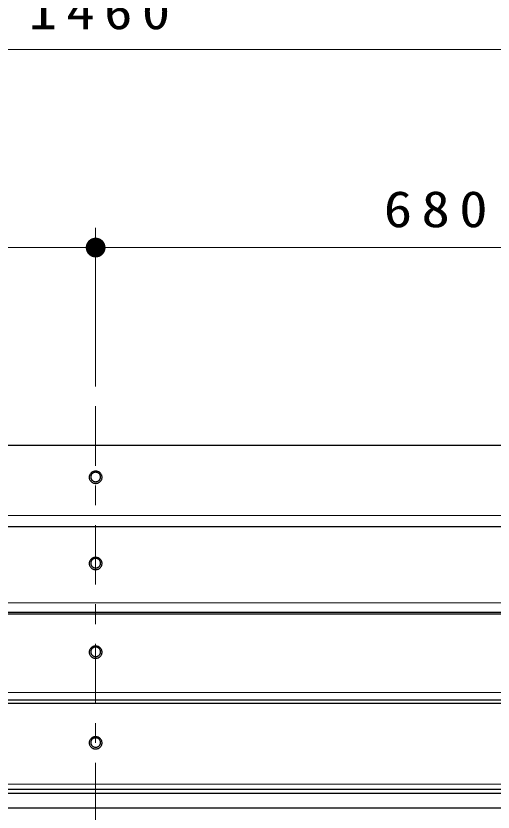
# Model space of a CAD drawing. Units: millimetres on the paper, scale 1:20. Extents: x -385 to 0, y 0 to 267.
# Drawn here: x -262.45 to -238.35, y 137.09 to 177.3 of the extents above; entities that cross this region are included whole.
import ezdxf

# ---------------------------------------------------------------- set-up
doc = ezdxf.new("R2010")
doc.units = ezdxf.units.MM
doc.linetypes.add('USER2', pattern=[6, 3, -1, 1, -1])
doc.layers.add('1_20', color=7, linetype='Continuous', lineweight=25)
doc.styles.add('ＭＳ ゴシック', font='')
doc.styles.get('ＭＳ ゴシック').set_extended_font_data('MS Gothic')

# ---------------------------------------------------------------- blocks, each defined once
blk = doc.blocks.new('filled_dot')
at = {"color": 0, "linetype": 'Continuous', "lineweight": -2, "const_width": 1.25}
blk.add_lwpolyline([(-0.625, 0, 1), (0.625, 0, 1)], format="xyb", close=True, dxfattribs=at)

msp = doc.modelspace()

# ---------------------------------------------------------------- linework, layer by layer
at = {"layer": '1_20', "lineweight": 13}
for p, q in [((-294.925, 175.6), (-221.925, 175.6)), ((-258.425, 158.583), (-258.425, 166.6)), ((-292.425, 165.6), (-258.425, 165.6)), ((-258.425, 165.6), (-224.425, 165.6))]:
    msp.add_line(p, q, dxfattribs=at)
at = {"layer": '1_20', "linetype": 'USER2', "lineweight": 13}
msp.add_line((-258.425, 157.583), (-258.425, 132.01), dxfattribs=at)
at = {"layer": '1_20', "color": 40}
for p, q in [((-222.175, 155.6), (-294.675, 155.6)), ((-221.925, 151.494), (-294.925, 151.494)), ((-221.925, 147.174), (-294.925, 147.174)), ((-221.925, 147.09), (-294.925, 147.09)), ((-221.925, 142.745), (-294.925, 142.745)), ((-221.925, 142.577), (-294.925, 142.577)), ((-221.925, 138.229), (-294.925, 138.229)), ((-221.925, 138.022), (-294.925, 138.022)), ((-222.834, 137.287), (-294.925, 137.287))]:
    msp.add_line(p, q, dxfattribs=at)
at = {"layer": '1_20', "color": 12, "lineweight": 13}
for p, q in [((-221.925, 152.072), (-294.925, 152.072)), ((-221.925, 147.656), (-294.925, 147.656)), ((-221.925, 143.125), (-294.925, 143.125)), ((-221.925, 138.506), (-294.925, 138.506))]:
    msp.add_line(p, q, dxfattribs=at)
at = {"layer": '1_20', "color": 4}
for points in [[(-258.1, 154), (-258.101, 154.027), (-258.105, 154.054), (-258.111, 154.08), (-258.119, 154.106), (-258.13, 154.13), (-258.143, 154.154), (-258.159, 154.177), (-258.176, 154.199), (-258.195, 154.218), (-258.216, 154.237), (-258.238, 154.253), (-258.262, 154.268), (-258.287, 154.28), (-258.314, 154.29), (-258.341, 154.298), (-258.368, 154.304), (-258.396, 154.308), (-258.425, 154.309), (-258.453, 154.308), (-258.481, 154.304), (-258.509, 154.298), (-258.536, 154.29), (-258.562, 154.28), (-258.587, 154.268), (-258.611, 154.253), (-258.634, 154.237), (-258.655, 154.218), (-258.674, 154.199), (-258.691, 154.177), (-258.706, 154.154), (-258.719, 154.13), (-258.73, 154.106), (-258.739, 154.08), (-258.745, 154.054), (-258.749, 154.027), (-258.75, 154), (-258.749, 153.973), (-258.745, 153.946), (-258.739, 153.92), (-258.73, 153.894), (-258.719, 153.869), (-258.706, 153.845), (-258.691, 153.823), (-258.674, 153.801), (-258.655, 153.781), (-258.634, 153.763), (-258.611, 153.747), (-258.587, 153.732), (-258.562, 153.72), (-258.536, 153.709), (-258.509, 153.701), (-258.481, 153.695), (-258.453, 153.692), (-258.425, 153.691), (-258.396, 153.692), (-258.368, 153.695), (-258.341, 153.701), (-258.314, 153.709), (-258.287, 153.72), (-258.262, 153.732), (-258.238, 153.747), (-258.216, 153.763), (-258.195, 153.781), (-258.176, 153.801), (-258.159, 153.823), (-258.143, 153.845), (-258.13, 153.869), (-258.119, 153.894), (-258.111, 153.92), (-258.105, 153.946), (-258.101, 153.973)], [(-258.175, 154.015), (-258.176, 154.036), (-258.179, 154.057), (-258.183, 154.077), (-258.19, 154.097), (-258.198, 154.116), (-258.208, 154.134), (-258.22, 154.152), (-258.233, 154.168), (-258.248, 154.183), (-258.264, 154.197), (-258.281, 154.21), (-258.3, 154.221), (-258.319, 154.231), (-258.339, 154.239), (-258.36, 154.245), (-258.381, 154.249), (-258.403, 154.252), (-258.425, 154.253), (-258.447, 154.252), (-258.468, 154.249), (-258.489, 154.245), (-258.51, 154.239), (-258.53, 154.231), (-258.55, 154.221), (-258.568, 154.21), (-258.585, 154.197), (-258.602, 154.183), (-258.616, 154.168), (-258.63, 154.152), (-258.641, 154.134), (-258.651, 154.116), (-258.66, 154.097), (-258.666, 154.077), (-258.671, 154.057), (-258.674, 154.036), (-258.675, 154.015), (-258.674, 153.995), (-258.671, 153.974), (-258.666, 153.954), (-258.66, 153.934), (-258.651, 153.915), (-258.641, 153.896), (-258.63, 153.879), (-258.616, 153.862), (-258.602, 153.847), (-258.585, 153.833), (-258.568, 153.821), (-258.55, 153.809), (-258.53, 153.8), (-258.51, 153.792), (-258.489, 153.786), (-258.468, 153.781), (-258.447, 153.778), (-258.425, 153.778), (-258.403, 153.778), (-258.381, 153.781), (-258.36, 153.786), (-258.339, 153.792), (-258.319, 153.8), (-258.3, 153.809), (-258.281, 153.821), (-258.264, 153.833), (-258.248, 153.847), (-258.233, 153.862), (-258.22, 153.879), (-258.208, 153.896), (-258.198, 153.915), (-258.19, 153.934), (-258.183, 153.954), (-258.179, 153.974), (-258.176, 153.995)], [(-258.1, 149.647), (-258.101, 149.674), (-258.105, 149.7), (-258.111, 149.727), (-258.119, 149.752), (-258.13, 149.777), (-258.143, 149.801), (-258.159, 149.824), (-258.176, 149.845), (-258.195, 149.865), (-258.216, 149.883), (-258.238, 149.9), (-258.262, 149.914), (-258.287, 149.927), (-258.314, 149.937), (-258.341, 149.945), (-258.368, 149.951), (-258.396, 149.955), (-258.425, 149.956), (-258.453, 149.955), (-258.481, 149.951), (-258.509, 149.945), (-258.536, 149.937), (-258.562, 149.927), (-258.587, 149.914), (-258.611, 149.9), (-258.634, 149.883), (-258.655, 149.865), (-258.674, 149.845), (-258.691, 149.824), (-258.706, 149.801), (-258.719, 149.777), (-258.73, 149.752), (-258.739, 149.727), (-258.745, 149.7), (-258.749, 149.674), (-258.75, 149.647), (-258.749, 149.62), (-258.745, 149.593), (-258.739, 149.567), (-258.73, 149.541), (-258.719, 149.516), (-258.706, 149.492), (-258.691, 149.469), (-258.674, 149.448), (-258.655, 149.428), (-258.634, 149.41), (-258.611, 149.393), (-258.587, 149.379), (-258.562, 149.367), (-258.536, 149.356), (-258.509, 149.348), (-258.481, 149.342), (-258.453, 149.339), (-258.425, 149.338), (-258.396, 149.339), (-258.368, 149.342), (-258.341, 149.348), (-258.314, 149.356), (-258.287, 149.367), (-258.262, 149.379), (-258.238, 149.393), (-258.216, 149.41), (-258.195, 149.428), (-258.176, 149.448), (-258.159, 149.469), (-258.143, 149.492), (-258.13, 149.516), (-258.119, 149.541), (-258.111, 149.567), (-258.105, 149.593), (-258.101, 149.62)], [(-258.175, 149.662), (-258.176, 149.683), (-258.179, 149.703), (-258.183, 149.724), (-258.19, 149.743), (-258.198, 149.763), (-258.208, 149.781), (-258.22, 149.799), (-258.233, 149.815), (-258.248, 149.83), (-258.264, 149.844), (-258.281, 149.857), (-258.3, 149.868), (-258.319, 149.878), (-258.339, 149.886), (-258.36, 149.892), (-258.381, 149.896), (-258.403, 149.899), (-258.425, 149.9), (-258.447, 149.899), (-258.468, 149.896), (-258.489, 149.892), (-258.51, 149.886), (-258.53, 149.878), (-258.55, 149.868), (-258.568, 149.857), (-258.585, 149.844), (-258.602, 149.83), (-258.616, 149.815), (-258.63, 149.799), (-258.641, 149.781), (-258.651, 149.763), (-258.66, 149.743), (-258.666, 149.724), (-258.671, 149.703), (-258.674, 149.683), (-258.675, 149.662), (-258.674, 149.641), (-258.671, 149.621), (-258.666, 149.601), (-258.66, 149.581), (-258.651, 149.562), (-258.641, 149.543), (-258.63, 149.526), (-258.616, 149.509), (-258.602, 149.494), (-258.585, 149.48), (-258.568, 149.467), (-258.55, 149.456), (-258.53, 149.447), (-258.51, 149.439), (-258.489, 149.432), (-258.468, 149.428), (-258.447, 149.425), (-258.425, 149.424), (-258.403, 149.425), (-258.381, 149.428), (-258.36, 149.432), (-258.339, 149.439), (-258.319, 149.447), (-258.3, 149.456), (-258.281, 149.467), (-258.264, 149.48), (-258.248, 149.494), (-258.233, 149.509), (-258.22, 149.526), (-258.208, 149.543), (-258.198, 149.562), (-258.19, 149.581), (-258.183, 149.601), (-258.179, 149.621), (-258.176, 149.641)], [(-258.1, 145.167), (-258.101, 145.194), (-258.105, 145.22), (-258.111, 145.247), (-258.119, 145.272), (-258.13, 145.297), (-258.143, 145.321), (-258.159, 145.344), (-258.176, 145.365), (-258.195, 145.385), (-258.216, 145.404), (-258.238, 145.42), (-258.262, 145.434), (-258.287, 145.447), (-258.314, 145.457), (-258.341, 145.465), (-258.368, 145.471), (-258.396, 145.475), (-258.425, 145.476), (-258.453, 145.475), (-258.481, 145.471), (-258.509, 145.465), (-258.536, 145.457), (-258.562, 145.447), (-258.587, 145.434), (-258.611, 145.42), (-258.634, 145.404), (-258.655, 145.385), (-258.674, 145.365), (-258.691, 145.344), (-258.706, 145.321), (-258.719, 145.297), (-258.73, 145.272), (-258.739, 145.247), (-258.745, 145.22), (-258.749, 145.194), (-258.75, 145.167), (-258.749, 145.14), (-258.745, 145.113), (-258.739, 145.087), (-258.73, 145.061), (-258.719, 145.036), (-258.706, 145.012), (-258.691, 144.989), (-258.674, 144.968), (-258.655, 144.948), (-258.634, 144.93), (-258.611, 144.914), (-258.587, 144.899), (-258.562, 144.887), (-258.536, 144.876), (-258.509, 144.868), (-258.481, 144.862), (-258.453, 144.859), (-258.425, 144.858), (-258.396, 144.859), (-258.368, 144.862), (-258.341, 144.868), (-258.314, 144.876), (-258.287, 144.887), (-258.262, 144.899), (-258.238, 144.914), (-258.216, 144.93), (-258.195, 144.948), (-258.176, 144.968), (-258.159, 144.989), (-258.143, 145.012), (-258.13, 145.036), (-258.119, 145.061), (-258.111, 145.087), (-258.105, 145.113), (-258.101, 145.14)], [(-258.175, 145.182), (-258.176, 145.203), (-258.179, 145.224), (-258.183, 145.244), (-258.19, 145.264), (-258.198, 145.283), (-258.208, 145.301), (-258.22, 145.319), (-258.233, 145.335), (-258.248, 145.35), (-258.264, 145.364), (-258.281, 145.377), (-258.3, 145.388), (-258.319, 145.398), (-258.339, 145.406), (-258.36, 145.412), (-258.381, 145.416), (-258.403, 145.419), (-258.425, 145.42), (-258.447, 145.419), (-258.468, 145.416), (-258.489, 145.412), (-258.51, 145.406), (-258.53, 145.398), (-258.55, 145.388), (-258.568, 145.377), (-258.585, 145.364), (-258.602, 145.35), (-258.616, 145.335), (-258.63, 145.319), (-258.641, 145.301), (-258.651, 145.283), (-258.66, 145.264), (-258.666, 145.244), (-258.671, 145.224), (-258.674, 145.203), (-258.675, 145.182), (-258.674, 145.161), (-258.671, 145.141), (-258.666, 145.121), (-258.66, 145.101), (-258.651, 145.082), (-258.641, 145.063), (-258.63, 145.046), (-258.616, 145.029), (-258.602, 145.014), (-258.585, 145), (-258.568, 144.987), (-258.55, 144.976), (-258.53, 144.967), (-258.51, 144.959), (-258.489, 144.953), (-258.468, 144.948), (-258.447, 144.945), (-258.425, 144.944), (-258.403, 144.945), (-258.381, 144.948), (-258.36, 144.953), (-258.339, 144.959), (-258.319, 144.967), (-258.3, 144.976), (-258.281, 144.987), (-258.264, 145), (-258.248, 145.014), (-258.233, 145.029), (-258.22, 145.046), (-258.208, 145.063), (-258.198, 145.082), (-258.19, 145.101), (-258.183, 145.121), (-258.179, 145.141), (-258.176, 145.161)], [(-258.1, 140.586), (-258.101, 140.613), (-258.105, 140.64), (-258.111, 140.666), (-258.119, 140.692), (-258.13, 140.717), (-258.143, 140.741), (-258.159, 140.764), (-258.176, 140.785), (-258.195, 140.805), (-258.216, 140.823), (-258.238, 140.84), (-258.262, 140.854), (-258.287, 140.867), (-258.314, 140.877), (-258.341, 140.885), (-258.368, 140.891), (-258.396, 140.894), (-258.425, 140.896), (-258.453, 140.894), (-258.481, 140.891), (-258.509, 140.885), (-258.536, 140.877), (-258.562, 140.867), (-258.587, 140.854), (-258.611, 140.84), (-258.634, 140.823), (-258.655, 140.805), (-258.674, 140.785), (-258.691, 140.764), (-258.706, 140.741), (-258.719, 140.717), (-258.73, 140.692), (-258.739, 140.666), (-258.745, 140.64), (-258.749, 140.613), (-258.75, 140.586), (-258.749, 140.56), (-258.745, 140.533), (-258.739, 140.506), (-258.73, 140.481), (-258.719, 140.456), (-258.706, 140.432), (-258.691, 140.409), (-258.674, 140.388), (-258.655, 140.368), (-258.634, 140.35), (-258.611, 140.333), (-258.587, 140.319), (-258.562, 140.306), (-258.536, 140.296), (-258.509, 140.288), (-258.481, 140.282), (-258.453, 140.279), (-258.425, 140.277), (-258.396, 140.279), (-258.368, 140.282), (-258.341, 140.288), (-258.314, 140.296), (-258.287, 140.306), (-258.262, 140.319), (-258.238, 140.333), (-258.216, 140.35), (-258.195, 140.368), (-258.176, 140.388), (-258.159, 140.409), (-258.143, 140.432), (-258.13, 140.456), (-258.119, 140.481), (-258.111, 140.506), (-258.105, 140.533), (-258.101, 140.56)], [(-258.175, 140.602), (-258.176, 140.623), (-258.179, 140.643), (-258.183, 140.663), (-258.19, 140.683), (-258.198, 140.702), (-258.208, 140.721), (-258.22, 140.738), (-258.233, 140.755), (-258.248, 140.77), (-258.264, 140.784), (-258.281, 140.797), (-258.3, 140.808), (-258.319, 140.817), (-258.339, 140.825), (-258.36, 140.832), (-258.381, 140.836), (-258.403, 140.839), (-258.425, 140.84), (-258.447, 140.839), (-258.468, 140.836), (-258.489, 140.832), (-258.51, 140.825), (-258.53, 140.817), (-258.55, 140.808), (-258.568, 140.797), (-258.585, 140.784), (-258.602, 140.77), (-258.616, 140.755), (-258.63, 140.738), (-258.641, 140.721), (-258.651, 140.702), (-258.66, 140.683), (-258.666, 140.663), (-258.671, 140.643), (-258.674, 140.623), (-258.675, 140.602), (-258.674, 140.581), (-258.671, 140.561), (-258.666, 140.54), (-258.66, 140.521), (-258.651, 140.501), (-258.641, 140.483), (-258.63, 140.466), (-258.616, 140.449), (-258.602, 140.434), (-258.585, 140.42), (-258.568, 140.407), (-258.55, 140.396), (-258.53, 140.386), (-258.51, 140.379), (-258.489, 140.372), (-258.468, 140.368), (-258.447, 140.365), (-258.425, 140.364), (-258.403, 140.365), (-258.381, 140.368), (-258.36, 140.372), (-258.339, 140.379), (-258.319, 140.386), (-258.3, 140.396), (-258.281, 140.407), (-258.264, 140.42), (-258.248, 140.434), (-258.233, 140.449), (-258.22, 140.466), (-258.208, 140.483), (-258.198, 140.501), (-258.19, 140.521), (-258.183, 140.54), (-258.179, 140.561), (-258.176, 140.581)]]:
    msp.add_lwpolyline(points, close=True, dxfattribs=at)

# ---------------------------------------------------------------- block references
at = {"layer": '1_20', "lineweight": 13, "xscale": 0.4, "yscale": 0.4, "rotation": 180}
msp.add_blockref('filled_dot', (-258.425, 165.6), dxfattribs=at)
at = {"layer": '1_20', "lineweight": 13, "xscale": 0.4, "yscale": 0.4}
msp.add_blockref('filled_dot', (-258.425, 165.6), dxfattribs=at)

# ---------------------------------------------------------------- texts
at = {"layer": '1_20', "char_height": 1.833, "attachment_point": 8, "style": 'ＭＳ ゴシック'}
for s, insert in [('\\T1.33;\\W1.15;1460', (-258.001, 176.6)), ('\\T1.33;\\W1.15;680', (-241.01, 166.6))]:
    msp.add_mtext(s, dxfattribs=dict(at, insert=insert))

doc.saveas('drawing.dxf')
